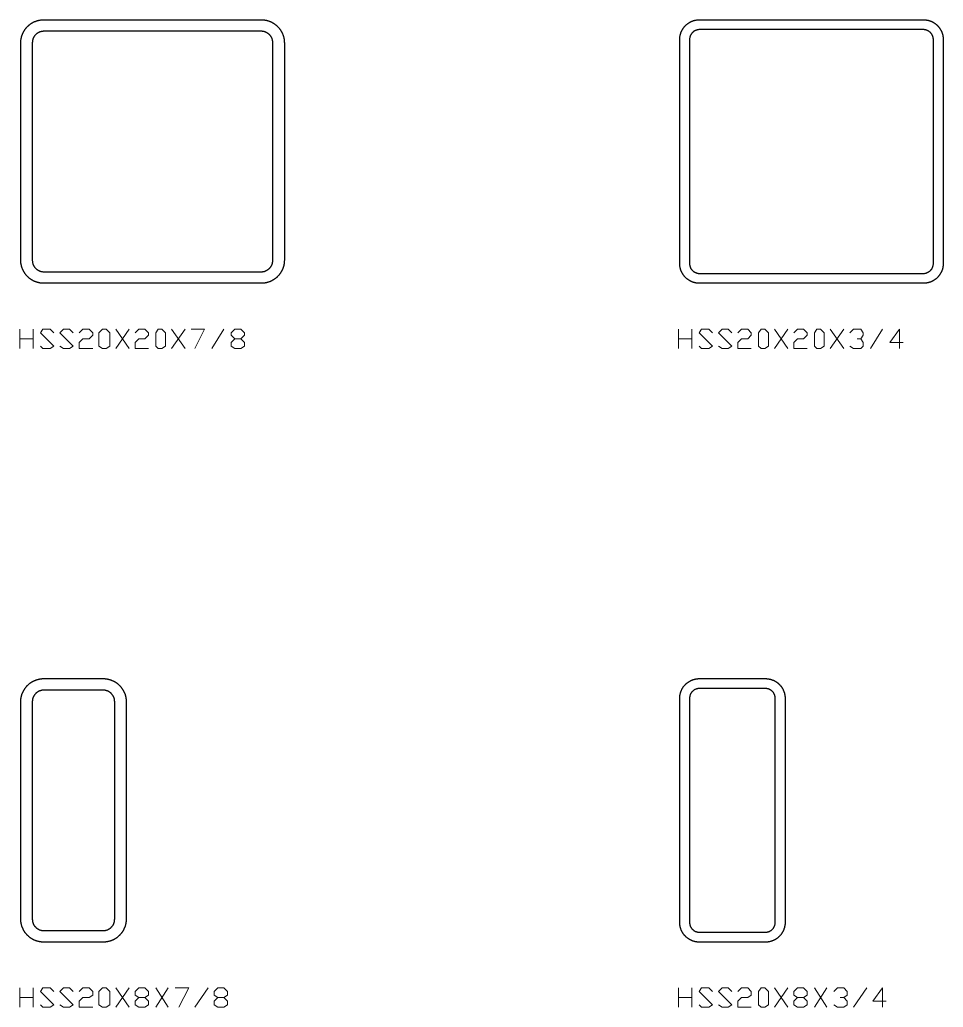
# Model space of a CAD drawing. Header units: inches. Extents: x 0 to 975, y -1305 to 34.
# Drawn here: x 749.9 to 820, y -204.9 to -130 of the extents above; entities that cross this region are included whole.
import ezdxf

# ---------------------------------------------------------------- set-up
doc = ezdxf.new("R2010")
doc.units = ezdxf.units.IN
doc.header["$MEASUREMENT"] = 0
doc.layers.add('AISC_STEEL', color=7, linetype='Continuous')

msp = doc.modelspace()

# ---------------------------------------------------------------- linework, layer by layer
at = {"color": 3, "lineweight": 0}
for p, q in [((749.922, -154.959), (749.922, -153.484)), ((750.936, -153.484), (750.936, -154.959)), ((757.207, -153.484), (758.221, -154.959)), ((757.207, -154.959), (758.221, -153.484)), ((761.449, -153.484), (762.463, -154.959)), ((761.449, -154.959), (762.463, -153.484)), ((764.492, -154.959), (765.414, -153.484)), ((799.903, -154.959), (799.903, -153.484)), ((800.918, -153.484), (800.918, -154.959)), ((807.188, -153.484), (808.203, -154.959)), ((807.188, -154.959), (808.203, -153.484)), ((811.43, -153.484), (812.445, -154.959)), ((811.43, -154.959), (812.445, -153.484)), ((814.474, -154.959), (815.396, -153.484)), ((749.922, -154.221), (750.936, -154.221)), ((799.903, -154.221), (800.918, -154.221)), ((756.193, -154.959), (756.193, -154.959)), ((760.435, -154.959), (760.435, -154.959)), ((806.174, -154.959), (806.174, -154.959)), ((810.416, -154.959), (810.416, -154.959)), ((749.922, -204.941), (749.922, -203.465)), ((750.936, -203.465), (750.936, -204.941)), ((757.207, -203.465), (758.221, -204.941)), ((757.207, -204.941), (758.221, -203.465)), ((760.25, -203.465), (761.172, -204.941)), ((760.25, -204.941), (761.172, -203.465)), ((763.201, -204.941), (764.215, -203.465)), ((799.903, -204.941), (799.903, -203.465)), ((800.918, -203.465), (800.918, -204.941)), ((807.188, -203.465), (808.203, -204.941)), ((807.188, -204.941), (808.203, -203.465)), ((810.232, -203.465), (811.154, -204.941)), ((810.232, -204.941), (811.154, -203.465)), ((813.182, -204.941), (814.197, -203.465)), ((749.922, -204.203), (750.936, -204.203)), ((799.903, -204.203), (800.918, -204.203)), ((756.193, -204.941), (756.193, -204.941)), ((806.174, -204.941), (806.174, -204.941))]:
    msp.add_line(p, q, dxfattribs=at)
for points in [[(751.49, -154.775), (751.674, -154.959), (752.227, -154.959), (752.504, -154.775), (751.49, -153.76), (751.674, -153.484), (752.227, -153.484), (752.504, -153.76)], [(752.965, -154.775), (753.242, -154.959), (753.703, -154.959), (753.979, -154.775), (752.965, -153.76), (753.242, -153.484), (753.703, -153.484), (753.979, -153.76)], [(754.44, -153.76), (754.717, -153.484), (755.178, -153.484), (755.455, -153.76), (755.455, -153.945), (755.178, -154.221), (754.717, -154.221), (754.44, -154.498), (754.44, -154.959), (755.455, -154.959)], [(758.682, -153.76), (758.959, -153.484), (759.42, -153.484), (759.697, -153.76), (759.697, -153.945), (759.42, -154.221), (758.959, -154.221), (758.682, -154.498), (758.682, -154.959), (759.697, -154.959)], [(762.924, -153.484), (763.939, -153.484), (763.201, -154.959)], [(766.705, -154.221), (766.982, -154.498), (766.982, -154.775), (766.705, -154.959), (766.244, -154.959), (765.968, -154.775), (765.968, -154.498), (766.244, -154.221), (766.705, -154.221), (766.982, -153.945), (766.982, -153.76), (766.705, -153.484), (766.244, -153.484), (765.968, -153.76), (765.968, -153.945), (766.244, -154.221)], [(801.471, -154.775), (801.655, -154.959), (802.209, -154.959), (802.485, -154.775), (801.471, -153.76), (801.655, -153.484), (802.209, -153.484), (802.485, -153.76)], [(802.946, -154.775), (803.223, -154.959), (803.684, -154.959), (803.961, -154.775), (802.946, -153.76), (803.223, -153.484), (803.684, -153.484), (803.961, -153.76)], [(804.422, -153.76), (804.699, -153.484), (805.16, -153.484), (805.436, -153.76), (805.436, -153.945), (805.16, -154.221), (804.699, -154.221), (804.422, -154.498), (804.422, -154.959), (805.436, -154.959)], [(808.664, -153.76), (808.941, -153.484), (809.402, -153.484), (809.678, -153.76), (809.678, -153.945), (809.402, -154.221), (808.941, -154.221), (808.664, -154.498), (808.664, -154.959), (809.678, -154.959)], [(812.906, -153.76), (813.182, -153.484), (813.736, -153.484), (813.92, -153.76), (813.92, -153.945), (813.736, -154.221), (813.459, -154.221)], [(816.963, -154.498), (815.949, -154.498), (816.687, -153.484), (816.687, -154.959)], [(813.736, -154.221), (813.92, -154.498), (813.92, -154.775), (813.736, -154.959), (813.182, -154.959), (812.906, -154.775)], [(751.49, -204.756), (751.674, -204.941), (752.227, -204.941), (752.504, -204.756), (751.49, -203.742), (751.674, -203.465), (752.227, -203.465), (752.504, -203.742)], [(752.965, -204.756), (753.242, -204.941), (753.703, -204.941), (753.979, -204.756), (752.965, -203.742), (753.242, -203.465), (753.703, -203.465), (753.979, -203.742)], [(754.44, -203.742), (754.717, -203.465), (755.178, -203.465), (755.455, -203.742), (755.455, -204.018), (755.178, -204.203), (754.717, -204.203), (754.44, -204.479), (754.44, -204.941), (755.455, -204.941)], [(759.42, -204.203), (759.697, -204.479), (759.697, -204.756), (759.42, -204.941), (758.959, -204.941), (758.682, -204.756), (758.682, -204.479), (758.959, -204.203), (759.42, -204.203), (759.697, -204.018), (759.697, -203.742), (759.42, -203.465), (758.959, -203.465), (758.682, -203.742), (758.682, -204.018), (758.959, -204.203)], [(761.726, -203.465), (762.74, -203.465), (762.002, -204.941)], [(765.414, -204.203), (765.691, -204.479), (765.691, -204.756), (765.414, -204.941), (764.953, -204.941), (764.677, -204.756), (764.677, -204.479), (764.953, -204.203), (765.414, -204.203), (765.691, -204.018), (765.691, -203.742), (765.414, -203.465), (764.953, -203.465), (764.677, -203.742), (764.677, -204.018), (764.953, -204.203)], [(801.471, -204.756), (801.655, -204.941), (802.209, -204.941), (802.485, -204.756), (801.471, -203.742), (801.655, -203.465), (802.209, -203.465), (802.485, -203.742)], [(802.946, -204.756), (803.223, -204.941), (803.684, -204.941), (803.961, -204.756), (802.946, -203.742), (803.223, -203.465), (803.684, -203.465), (803.961, -203.742)], [(804.422, -203.742), (804.699, -203.465), (805.16, -203.465), (805.436, -203.742), (805.436, -204.018), (805.16, -204.203), (804.699, -204.203), (804.422, -204.479), (804.422, -204.941), (805.436, -204.941)], [(809.402, -204.203), (809.678, -204.479), (809.678, -204.756), (809.402, -204.941), (808.941, -204.941), (808.664, -204.756), (808.664, -204.479), (808.941, -204.203), (809.402, -204.203), (809.678, -204.018), (809.678, -203.742), (809.402, -203.465), (808.941, -203.465), (808.664, -203.742), (808.664, -204.018), (808.941, -204.203)], [(811.707, -203.742), (811.984, -203.465), (812.445, -203.465), (812.721, -203.742), (812.721, -204.018), (812.445, -204.203), (812.168, -204.203)], [(815.672, -204.479), (814.658, -204.479), (815.396, -203.465), (815.396, -204.941)], [(812.445, -204.203), (812.721, -204.479), (812.721, -204.756), (812.445, -204.941), (811.984, -204.941), (811.707, -204.756)]]:
    msp.add_lwpolyline(points, dxfattribs=at)
for points in [[(756.193, -154.959), (755.916, -154.775), (755.916, -153.76), (756.193, -153.484), (756.469, -153.484), (756.746, -153.76), (756.746, -154.775), (756.469, -154.959)], [(760.435, -154.959), (760.25, -154.775), (760.25, -153.76), (760.435, -153.484), (760.711, -153.484), (760.988, -153.76), (760.988, -154.775), (760.711, -154.959)], [(806.174, -154.959), (805.99, -154.775), (805.99, -153.76), (806.174, -153.484), (806.451, -153.484), (806.727, -153.76), (806.727, -154.775), (806.451, -154.959)], [(810.416, -154.959), (810.232, -154.775), (810.232, -153.76), (810.416, -153.484), (810.693, -153.484), (810.969, -153.76), (810.969, -154.775), (810.693, -154.959)], [(756.193, -204.941), (755.916, -204.756), (755.916, -203.742), (756.193, -203.465), (756.469, -203.465), (756.746, -203.742), (756.746, -204.756), (756.469, -204.941)], [(806.174, -204.941), (805.99, -204.756), (805.99, -203.742), (806.174, -203.465), (806.451, -203.465), (806.727, -203.742), (806.727, -204.756), (806.451, -204.941)]]:
    msp.add_lwpolyline(points, close=True, dxfattribs=at)
at = {"layer": 'AISC_STEEL'}
for points in [[(768.25, -130), (768.28, -130), (768.31, -130.001), (768.34, -130.002), (768.369, -130.004), (768.399, -130.006), (768.429, -130.009), (768.459, -130.012), (768.488, -130.016), (768.518, -130.021), (768.547, -130.025), (768.577, -130.031), (768.606, -130.037), (768.635, -130.043), (768.664, -130.05), (768.693, -130.057), (768.722, -130.065), (768.751, -130.073), (768.779, -130.082), (768.808, -130.091), (768.836, -130.101), (768.864, -130.111), (768.892, -130.122), (768.92, -130.133), (768.947, -130.145), (768.975, -130.157), (769.002, -130.17), (769.028, -130.183), (769.055, -130.196), (769.082, -130.21), (769.108, -130.225), (769.134, -130.239), (769.159, -130.255), (769.185, -130.271), (769.21, -130.287), (769.235, -130.303), (769.259, -130.32), (769.283, -130.338), (769.307, -130.356), (769.331, -130.374), (769.354, -130.393), (769.377, -130.412), (769.4, -130.431), (769.422, -130.451), (769.444, -130.471), (769.466, -130.492), (769.487, -130.513), (769.508, -130.534), (769.529, -130.556), (769.549, -130.578), (769.569, -130.6), (769.588, -130.623), (769.607, -130.646), (769.626, -130.669), (769.644, -130.693), (769.662, -130.717), (769.68, -130.741), (769.697, -130.765), (769.713, -130.79), (769.729, -130.815), (769.745, -130.841), (769.761, -130.866), (769.775, -130.892), (769.79, -130.918), (769.804, -130.945), (769.817, -130.972), (769.83, -130.998), (769.843, -131.025), (769.855, -131.053), (769.867, -131.08), (769.878, -131.108), (769.889, -131.136), (769.899, -131.164), (769.909, -131.192), (769.918, -131.221), (769.927, -131.249), (769.935, -131.278), (769.943, -131.307), (769.95, -131.336), (769.957, -131.365), (769.963, -131.394), (769.969, -131.423), (769.975, -131.453), (769.979, -131.482), (769.984, -131.512), (769.988, -131.541), (769.991, -131.571), (769.994, -131.601), (769.996, -131.631), (769.998, -131.66), (769.999, -131.69), (770, -131.72), (770, -131.75), (770, -148.25), (770, -148.28), (769.999, -148.31), (769.998, -148.34), (769.996, -148.369), (769.994, -148.399), (769.991, -148.429), (769.988, -148.459), (769.984, -148.488), (769.979, -148.518), (769.975, -148.547), (769.969, -148.577), (769.963, -148.606), (769.957, -148.635), (769.95, -148.664), (769.943, -148.693), (769.935, -148.722), (769.927, -148.751), (769.918, -148.779), (769.909, -148.808), (769.899, -148.836), (769.889, -148.864), (769.878, -148.892), (769.867, -148.92), (769.855, -148.947), (769.843, -148.975), (769.83, -149.002), (769.817, -149.028), (769.804, -149.055), (769.79, -149.082), (769.775, -149.108), (769.761, -149.134), (769.745, -149.159), (769.729, -149.185), (769.713, -149.21), (769.697, -149.235), (769.68, -149.259), (769.662, -149.283), (769.644, -149.307), (769.626, -149.331), (769.607, -149.354), (769.588, -149.377), (769.569, -149.4), (769.549, -149.422), (769.529, -149.444), (769.508, -149.466), (769.487, -149.487), (769.466, -149.508), (769.444, -149.529), (769.422, -149.549), (769.4, -149.569), (769.377, -149.588), (769.354, -149.607), (769.331, -149.626), (769.307, -149.644), (769.283, -149.662), (769.259, -149.68), (769.235, -149.697), (769.21, -149.713), (769.185, -149.729), (769.159, -149.745), (769.134, -149.761), (769.108, -149.775), (769.082, -149.79), (769.055, -149.804), (769.028, -149.817), (769.002, -149.83), (768.975, -149.843), (768.947, -149.855), (768.92, -149.867), (768.892, -149.878), (768.864, -149.889), (768.836, -149.899), (768.808, -149.909), (768.779, -149.918), (768.751, -149.927), (768.722, -149.935), (768.693, -149.943), (768.664, -149.95), (768.635, -149.957), (768.606, -149.963), (768.577, -149.969), (768.547, -149.975), (768.518, -149.979), (768.488, -149.984), (768.459, -149.988), (768.429, -149.991), (768.399, -149.994), (768.369, -149.996), (768.34, -149.998), (768.31, -149.999), (768.28, -150), (768.25, -150), (751.75, -150), (751.72, -150), (751.69, -149.999), (751.66, -149.998), (751.631, -149.996), (751.601, -149.994), (751.571, -149.991), (751.541, -149.988), (751.512, -149.984), (751.482, -149.979), (751.453, -149.975), (751.423, -149.969), (751.394, -149.963), (751.365, -149.957), (751.336, -149.95), (751.307, -149.943), (751.278, -149.935), (751.249, -149.927), (751.221, -149.918), (751.192, -149.909), (751.164, -149.899), (751.136, -149.889), (751.108, -149.878), (751.08, -149.867), (751.053, -149.855), (751.025, -149.843), (750.998, -149.83), (750.972, -149.817), (750.945, -149.804), (750.918, -149.79), (750.892, -149.775), (750.866, -149.761), (750.841, -149.745), (750.815, -149.729), (750.79, -149.713), (750.765, -149.697), (750.741, -149.68), (750.717, -149.662), (750.693, -149.644), (750.669, -149.626), (750.646, -149.607), (750.623, -149.588), (750.6, -149.569), (750.578, -149.549), (750.556, -149.529), (750.534, -149.508), (750.513, -149.487), (750.492, -149.466), (750.471, -149.444), (750.451, -149.422), (750.431, -149.4), (750.412, -149.377), (750.393, -149.354), (750.374, -149.331), (750.356, -149.307), (750.338, -149.283), (750.32, -149.259), (750.303, -149.235), (750.287, -149.21), (750.271, -149.185), (750.255, -149.159), (750.239, -149.134), (750.225, -149.108), (750.21, -149.082), (750.196, -149.055), (750.183, -149.028), (750.17, -149.002), (750.157, -148.975), (750.145, -148.947), (750.133, -148.92), (750.122, -148.892), (750.111, -148.864), (750.101, -148.836), (750.091, -148.808), (750.082, -148.779), (750.073, -148.751), (750.065, -148.722), (750.057, -148.693), (750.05, -148.664), (750.043, -148.635), (750.037, -148.606), (750.031, -148.577), (750.025, -148.547), (750.021, -148.518), (750.016, -148.488), (750.012, -148.459), (750.009, -148.429), (750.006, -148.399), (750.004, -148.369), (750.002, -148.34), (750.001, -148.31), (750, -148.28), (750, -148.25), (750, -131.75), (750, -131.72), (750.001, -131.69), (750.002, -131.66), (750.004, -131.631), (750.006, -131.601), (750.009, -131.571), (750.012, -131.541), (750.016, -131.512), (750.021, -131.482), (750.025, -131.453), (750.031, -131.423), (750.037, -131.394), (750.043, -131.365), (750.05, -131.336), (750.057, -131.307), (750.065, -131.278), (750.073, -131.249), (750.082, -131.221), (750.091, -131.192), (750.101, -131.164), (750.111, -131.136), (750.122, -131.108), (750.133, -131.08), (750.145, -131.053), (750.157, -131.025), (750.17, -130.998), (750.183, -130.972), (750.196, -130.945), (750.21, -130.918), (750.225, -130.892), (750.239, -130.866), (750.255, -130.841), (750.271, -130.815), (750.287, -130.79), (750.303, -130.765), (750.32, -130.741), (750.338, -130.717), (750.356, -130.693), (750.374, -130.669), (750.393, -130.646), (750.412, -130.623), (750.431, -130.6), (750.451, -130.578), (750.471, -130.556), (750.492, -130.534), (750.513, -130.513), (750.534, -130.492), (750.556, -130.471), (750.578, -130.451), (750.6, -130.431), (750.623, -130.412), (750.646, -130.393), (750.669, -130.374), (750.693, -130.356), (750.717, -130.338), (750.741, -130.32), (750.765, -130.303), (750.79, -130.287), (750.815, -130.271), (750.841, -130.255), (750.866, -130.239), (750.892, -130.225), (750.918, -130.21), (750.945, -130.196), (750.972, -130.183), (750.998, -130.17), (751.025, -130.157), (751.053, -130.145), (751.08, -130.133), (751.108, -130.122), (751.136, -130.111), (751.164, -130.101), (751.192, -130.091), (751.221, -130.082), (751.249, -130.073), (751.278, -130.065), (751.307, -130.057), (751.336, -130.05), (751.365, -130.043), (751.394, -130.037), (751.423, -130.031), (751.453, -130.025), (751.482, -130.021), (751.512, -130.016), (751.541, -130.012), (751.571, -130.009), (751.601, -130.006), (751.631, -130.004), (751.66, -130.002), (751.69, -130.001), (751.72, -130), (751.75, -130)], [(818.5, -130), (818.53, -130), (818.56, -130.001), (818.589, -130.003), (818.619, -130.005), (818.649, -130.007), (818.679, -130.011), (818.708, -130.015), (818.738, -130.019), (818.767, -130.024), (818.796, -130.03), (818.825, -130.036), (818.855, -130.042), (818.883, -130.05), (818.912, -130.058), (818.941, -130.066), (818.969, -130.075), (818.997, -130.085), (819.025, -130.095), (819.053, -130.106), (819.081, -130.117), (819.108, -130.129), (819.135, -130.141), (819.162, -130.154), (819.189, -130.168), (819.215, -130.182), (819.241, -130.196), (819.267, -130.211), (819.293, -130.227), (819.318, -130.243), (819.343, -130.259), (819.367, -130.276), (819.391, -130.294), (819.415, -130.311), (819.439, -130.33), (819.462, -130.349), (819.484, -130.368), (819.507, -130.388), (819.529, -130.408), (819.55, -130.429), (819.571, -130.45), (819.592, -130.471), (819.612, -130.493), (819.632, -130.516), (819.651, -130.538), (819.67, -130.561), (819.689, -130.585), (819.706, -130.609), (819.724, -130.633), (819.741, -130.657), (819.757, -130.682), (819.773, -130.707), (819.789, -130.733), (819.804, -130.759), (819.818, -130.785), (819.832, -130.811), (819.846, -130.838), (819.859, -130.865), (819.871, -130.892), (819.883, -130.919), (819.894, -130.947), (819.905, -130.975), (819.915, -131.003), (819.925, -131.031), (819.934, -131.059), (819.942, -131.088), (819.95, -131.117), (819.958, -131.145), (819.964, -131.175), (819.97, -131.204), (819.976, -131.233), (819.981, -131.262), (819.985, -131.292), (819.989, -131.321), (819.993, -131.351), (819.995, -131.381), (819.997, -131.411), (819.999, -131.44), (820, -131.47), (820, -131.5), (820, -148.5), (820, -148.53), (819.999, -148.56), (819.997, -148.589), (819.995, -148.619), (819.993, -148.649), (819.989, -148.679), (819.985, -148.708), (819.981, -148.738), (819.976, -148.767), (819.97, -148.796), (819.964, -148.825), (819.958, -148.855), (819.95, -148.883), (819.942, -148.912), (819.934, -148.941), (819.925, -148.969), (819.915, -148.997), (819.905, -149.025), (819.894, -149.053), (819.883, -149.081), (819.871, -149.108), (819.859, -149.135), (819.846, -149.162), (819.832, -149.189), (819.818, -149.215), (819.804, -149.241), (819.789, -149.267), (819.773, -149.293), (819.757, -149.318), (819.741, -149.343), (819.724, -149.367), (819.706, -149.391), (819.689, -149.415), (819.67, -149.439), (819.651, -149.462), (819.632, -149.484), (819.612, -149.507), (819.592, -149.529), (819.571, -149.55), (819.55, -149.571), (819.529, -149.592), (819.507, -149.612), (819.484, -149.632), (819.462, -149.651), (819.439, -149.67), (819.415, -149.689), (819.391, -149.706), (819.367, -149.724), (819.343, -149.741), (819.318, -149.757), (819.293, -149.773), (819.267, -149.789), (819.241, -149.804), (819.215, -149.818), (819.189, -149.832), (819.162, -149.846), (819.135, -149.859), (819.108, -149.871), (819.081, -149.883), (819.053, -149.894), (819.025, -149.905), (818.997, -149.915), (818.969, -149.925), (818.941, -149.934), (818.912, -149.942), (818.883, -149.95), (818.855, -149.958), (818.825, -149.964), (818.796, -149.97), (818.767, -149.976), (818.738, -149.981), (818.708, -149.985), (818.679, -149.989), (818.649, -149.993), (818.619, -149.995), (818.589, -149.997), (818.56, -149.999), (818.53, -150), (818.5, -150), (801.5, -150), (801.47, -150), (801.44, -149.999), (801.411, -149.997), (801.381, -149.995), (801.351, -149.993), (801.321, -149.989), (801.292, -149.985), (801.262, -149.981), (801.233, -149.976), (801.204, -149.97), (801.175, -149.964), (801.145, -149.958), (801.117, -149.95), (801.088, -149.942), (801.059, -149.934), (801.031, -149.925), (801.003, -149.915), (800.975, -149.905), (800.947, -149.894), (800.919, -149.883), (800.892, -149.871), (800.865, -149.859), (800.838, -149.846), (800.811, -149.832), (800.785, -149.818), (800.759, -149.804), (800.733, -149.789), (800.707, -149.773), (800.682, -149.757), (800.657, -149.741), (800.633, -149.724), (800.609, -149.706), (800.585, -149.689), (800.561, -149.67), (800.538, -149.651), (800.516, -149.632), (800.493, -149.612), (800.471, -149.592), (800.45, -149.571), (800.429, -149.55), (800.408, -149.529), (800.388, -149.507), (800.368, -149.484), (800.349, -149.462), (800.33, -149.439), (800.311, -149.415), (800.294, -149.391), (800.276, -149.367), (800.259, -149.343), (800.243, -149.318), (800.227, -149.293), (800.211, -149.267), (800.196, -149.241), (800.182, -149.215), (800.168, -149.189), (800.154, -149.162), (800.141, -149.135), (800.129, -149.108), (800.117, -149.081), (800.106, -149.053), (800.095, -149.025), (800.085, -148.997), (800.075, -148.969), (800.066, -148.941), (800.058, -148.912), (800.05, -148.883), (800.042, -148.855), (800.036, -148.825), (800.03, -148.796), (800.024, -148.767), (800.019, -148.738), (800.015, -148.708), (800.011, -148.679), (800.007, -148.649), (800.005, -148.619), (800.003, -148.589), (800.001, -148.56), (800, -148.53), (800, -148.5), (800, -131.5), (800, -131.47), (800.001, -131.44), (800.003, -131.411), (800.005, -131.381), (800.007, -131.351), (800.011, -131.321), (800.015, -131.292), (800.019, -131.262), (800.024, -131.233), (800.03, -131.204), (800.036, -131.175), (800.042, -131.145), (800.05, -131.117), (800.058, -131.088), (800.066, -131.059), (800.075, -131.031), (800.085, -131.003), (800.095, -130.975), (800.106, -130.947), (800.117, -130.919), (800.129, -130.892), (800.141, -130.865), (800.154, -130.838), (800.168, -130.811), (800.182, -130.785), (800.196, -130.759), (800.211, -130.733), (800.227, -130.707), (800.243, -130.682), (800.259, -130.657), (800.276, -130.633), (800.294, -130.609), (800.311, -130.585), (800.33, -130.561), (800.349, -130.538), (800.368, -130.516), (800.388, -130.493), (800.408, -130.471), (800.429, -130.45), (800.45, -130.429), (800.471, -130.408), (800.493, -130.388), (800.516, -130.368), (800.538, -130.349), (800.561, -130.33), (800.585, -130.311), (800.609, -130.294), (800.633, -130.276), (800.657, -130.259), (800.682, -130.243), (800.707, -130.227), (800.733, -130.211), (800.759, -130.196), (800.785, -130.182), (800.811, -130.168), (800.838, -130.154), (800.865, -130.141), (800.892, -130.129), (800.919, -130.117), (800.947, -130.106), (800.975, -130.095), (801.003, -130.085), (801.031, -130.075), (801.059, -130.066), (801.088, -130.058), (801.117, -130.05), (801.145, -130.042), (801.175, -130.036), (801.204, -130.03), (801.233, -130.024), (801.262, -130.019), (801.292, -130.015), (801.321, -130.011), (801.351, -130.007), (801.381, -130.005), (801.411, -130.003), (801.44, -130.001), (801.47, -130), (801.5, -130)], [(751.75, -130.875), (751.72, -130.876), (751.69, -130.877), (751.661, -130.88), (751.631, -130.883), (751.601, -130.888), (751.572, -130.893), (751.543, -130.9), (751.514, -130.907), (751.485, -130.916), (751.457, -130.926), (751.429, -130.936), (751.401, -130.947), (751.374, -130.96), (751.347, -130.973), (751.321, -130.987), (751.295, -131.002), (751.27, -131.018), (751.245, -131.035), (751.221, -131.053), (751.198, -131.071), (751.175, -131.091), (751.153, -131.111), (751.131, -131.131), (751.111, -131.153), (751.091, -131.175), (751.071, -131.198), (751.053, -131.221), (751.035, -131.245), (751.018, -131.27), (751.002, -131.295), (750.987, -131.321), (750.973, -131.347), (750.96, -131.374), (750.947, -131.401), (750.936, -131.429), (750.926, -131.457), (750.916, -131.485), (750.907, -131.514), (750.9, -131.543), (750.893, -131.572), (750.888, -131.601), (750.883, -131.631), (750.88, -131.661), (750.877, -131.69), (750.876, -131.72), (750.875, -131.75), (750.875, -148.25), (750.876, -148.28), (750.877, -148.31), (750.88, -148.339), (750.883, -148.369), (750.888, -148.399), (750.893, -148.428), (750.9, -148.457), (750.907, -148.486), (750.916, -148.515), (750.926, -148.543), (750.936, -148.571), (750.947, -148.599), (750.96, -148.626), (750.973, -148.653), (750.987, -148.679), (751.002, -148.705), (751.018, -148.73), (751.035, -148.755), (751.053, -148.779), (751.071, -148.802), (751.091, -148.825), (751.111, -148.847), (751.131, -148.869), (751.153, -148.889), (751.175, -148.909), (751.198, -148.929), (751.221, -148.947), (751.245, -148.965), (751.27, -148.982), (751.295, -148.998), (751.321, -149.013), (751.347, -149.027), (751.374, -149.04), (751.401, -149.053), (751.429, -149.064), (751.457, -149.074), (751.485, -149.084), (751.514, -149.093), (751.543, -149.1), (751.572, -149.107), (751.601, -149.112), (751.631, -149.117), (751.661, -149.12), (751.69, -149.123), (751.72, -149.124), (751.75, -149.125), (768.25, -149.125), (768.28, -149.124), (768.31, -149.123), (768.339, -149.12), (768.369, -149.117), (768.399, -149.112), (768.428, -149.107), (768.457, -149.1), (768.486, -149.093), (768.515, -149.084), (768.543, -149.074), (768.571, -149.064), (768.599, -149.053), (768.626, -149.04), (768.653, -149.027), (768.679, -149.013), (768.705, -148.998), (768.73, -148.982), (768.755, -148.965), (768.779, -148.947), (768.802, -148.929), (768.825, -148.909), (768.847, -148.889), (768.869, -148.869), (768.889, -148.847), (768.909, -148.825), (768.929, -148.802), (768.947, -148.779), (768.965, -148.755), (768.982, -148.73), (768.998, -148.705), (769.013, -148.679), (769.027, -148.653), (769.04, -148.626), (769.053, -148.599), (769.064, -148.571), (769.074, -148.543), (769.084, -148.515), (769.093, -148.486), (769.1, -148.457), (769.107, -148.428), (769.112, -148.399), (769.117, -148.369), (769.12, -148.339), (769.123, -148.31), (769.124, -148.28), (769.125, -148.25), (769.125, -131.75), (769.124, -131.72), (769.123, -131.69), (769.12, -131.661), (769.117, -131.631), (769.112, -131.601), (769.107, -131.572), (769.1, -131.543), (769.093, -131.514), (769.084, -131.485), (769.074, -131.457), (769.064, -131.429), (769.053, -131.401), (769.04, -131.374), (769.027, -131.347), (769.013, -131.321), (768.998, -131.295), (768.982, -131.27), (768.965, -131.245), (768.947, -131.221), (768.929, -131.198), (768.909, -131.175), (768.889, -131.153), (768.869, -131.131), (768.847, -131.111), (768.825, -131.091), (768.802, -131.071), (768.779, -131.053), (768.755, -131.035), (768.73, -131.018), (768.705, -131.002), (768.679, -130.987), (768.653, -130.973), (768.626, -130.96), (768.599, -130.947), (768.571, -130.936), (768.543, -130.926), (768.515, -130.916), (768.486, -130.907), (768.457, -130.9), (768.428, -130.893), (768.399, -130.888), (768.369, -130.883), (768.339, -130.88), (768.31, -130.877), (768.28, -130.876), (768.25, -130.875)], [(801.5, -130.75), (801.471, -130.751), (801.441, -130.752), (801.412, -130.755), (801.383, -130.759), (801.354, -130.764), (801.325, -130.771), (801.296, -130.778), (801.268, -130.787), (801.24, -130.796), (801.213, -130.807), (801.186, -130.819), (801.16, -130.832), (801.134, -130.846), (801.108, -130.861), (801.083, -130.876), (801.059, -130.893), (801.036, -130.911), (801.013, -130.93), (800.991, -130.949), (800.97, -130.97), (800.949, -130.991), (800.93, -131.013), (800.911, -131.036), (800.893, -131.059), (800.876, -131.083), (800.861, -131.108), (800.846, -131.134), (800.832, -131.16), (800.819, -131.186), (800.807, -131.213), (800.796, -131.24), (800.787, -131.268), (800.778, -131.296), (800.771, -131.325), (800.764, -131.354), (800.759, -131.383), (800.755, -131.412), (800.752, -131.441), (800.751, -131.471), (800.75, -131.5), (800.75, -148.5), (800.751, -148.529), (800.752, -148.559), (800.755, -148.588), (800.759, -148.617), (800.764, -148.646), (800.771, -148.675), (800.778, -148.704), (800.787, -148.732), (800.796, -148.76), (800.807, -148.787), (800.819, -148.814), (800.832, -148.84), (800.846, -148.866), (800.861, -148.892), (800.876, -148.917), (800.893, -148.941), (800.911, -148.964), (800.93, -148.987), (800.949, -149.009), (800.97, -149.03), (800.991, -149.051), (801.013, -149.07), (801.036, -149.089), (801.059, -149.107), (801.083, -149.124), (801.108, -149.139), (801.134, -149.154), (801.16, -149.168), (801.186, -149.181), (801.213, -149.193), (801.24, -149.204), (801.268, -149.213), (801.296, -149.222), (801.325, -149.229), (801.354, -149.236), (801.383, -149.241), (801.412, -149.245), (801.441, -149.248), (801.471, -149.249), (801.5, -149.25), (818.5, -149.25), (818.529, -149.249), (818.559, -149.248), (818.588, -149.245), (818.617, -149.241), (818.646, -149.236), (818.675, -149.229), (818.704, -149.222), (818.732, -149.213), (818.76, -149.204), (818.787, -149.193), (818.814, -149.181), (818.84, -149.168), (818.866, -149.154), (818.892, -149.139), (818.917, -149.124), (818.941, -149.107), (818.964, -149.089), (818.987, -149.07), (819.009, -149.051), (819.03, -149.03), (819.051, -149.009), (819.07, -148.987), (819.089, -148.964), (819.107, -148.941), (819.124, -148.917), (819.139, -148.892), (819.154, -148.866), (819.168, -148.84), (819.181, -148.814), (819.193, -148.787), (819.204, -148.76), (819.213, -148.732), (819.222, -148.704), (819.229, -148.675), (819.236, -148.646), (819.241, -148.617), (819.245, -148.588), (819.248, -148.559), (819.249, -148.529), (819.25, -148.5), (819.25, -131.5), (819.249, -131.471), (819.248, -131.441), (819.245, -131.412), (819.241, -131.383), (819.236, -131.354), (819.229, -131.325), (819.222, -131.296), (819.213, -131.268), (819.204, -131.24), (819.193, -131.213), (819.181, -131.186), (819.168, -131.16), (819.154, -131.134), (819.139, -131.108), (819.124, -131.083), (819.107, -131.059), (819.089, -131.036), (819.07, -131.013), (819.051, -130.991), (819.03, -130.97), (819.009, -130.949), (818.987, -130.93), (818.964, -130.911), (818.941, -130.893), (818.917, -130.876), (818.892, -130.861), (818.866, -130.846), (818.84, -130.832), (818.814, -130.819), (818.787, -130.807), (818.76, -130.796), (818.732, -130.787), (818.704, -130.778), (818.675, -130.771), (818.646, -130.764), (818.617, -130.759), (818.588, -130.755), (818.559, -130.752), (818.529, -130.751), (818.5, -130.75)], [(756.25, -180), (756.28, -180), (756.31, -180.001), (756.34, -180.002), (756.369, -180.004), (756.399, -180.006), (756.429, -180.009), (756.459, -180.012), (756.488, -180.016), (756.518, -180.021), (756.547, -180.025), (756.577, -180.031), (756.606, -180.037), (756.635, -180.043), (756.664, -180.05), (756.693, -180.057), (756.722, -180.065), (756.751, -180.073), (756.779, -180.082), (756.808, -180.091), (756.836, -180.101), (756.864, -180.111), (756.892, -180.122), (756.92, -180.133), (756.947, -180.145), (756.975, -180.157), (757.002, -180.17), (757.028, -180.183), (757.055, -180.196), (757.082, -180.21), (757.108, -180.225), (757.134, -180.239), (757.159, -180.255), (757.185, -180.271), (757.21, -180.287), (757.235, -180.303), (757.259, -180.32), (757.283, -180.338), (757.307, -180.356), (757.331, -180.374), (757.354, -180.393), (757.377, -180.412), (757.4, -180.431), (757.422, -180.451), (757.444, -180.471), (757.466, -180.492), (757.487, -180.513), (757.508, -180.534), (757.529, -180.556), (757.549, -180.578), (757.569, -180.6), (757.588, -180.623), (757.607, -180.646), (757.626, -180.669), (757.644, -180.693), (757.662, -180.717), (757.68, -180.741), (757.697, -180.765), (757.713, -180.79), (757.729, -180.815), (757.745, -180.841), (757.761, -180.866), (757.775, -180.892), (757.79, -180.918), (757.804, -180.945), (757.817, -180.972), (757.83, -180.998), (757.843, -181.025), (757.855, -181.053), (757.867, -181.08), (757.878, -181.108), (757.889, -181.136), (757.899, -181.164), (757.909, -181.192), (757.918, -181.221), (757.927, -181.249), (757.935, -181.278), (757.943, -181.307), (757.95, -181.336), (757.957, -181.365), (757.963, -181.394), (757.969, -181.423), (757.975, -181.453), (757.979, -181.482), (757.984, -181.512), (757.988, -181.541), (757.991, -181.571), (757.994, -181.601), (757.996, -181.631), (757.998, -181.66), (757.999, -181.69), (758, -181.72), (758, -181.75), (758, -198.25), (758, -198.28), (757.999, -198.31), (757.998, -198.34), (757.996, -198.369), (757.994, -198.399), (757.991, -198.429), (757.988, -198.459), (757.984, -198.488), (757.979, -198.518), (757.975, -198.547), (757.969, -198.577), (757.963, -198.606), (757.957, -198.635), (757.95, -198.664), (757.943, -198.693), (757.935, -198.722), (757.927, -198.751), (757.918, -198.779), (757.909, -198.808), (757.899, -198.836), (757.889, -198.864), (757.878, -198.892), (757.867, -198.92), (757.855, -198.947), (757.843, -198.975), (757.83, -199.002), (757.817, -199.028), (757.804, -199.055), (757.79, -199.082), (757.775, -199.108), (757.761, -199.134), (757.745, -199.159), (757.729, -199.185), (757.713, -199.21), (757.697, -199.235), (757.68, -199.259), (757.662, -199.283), (757.644, -199.307), (757.626, -199.331), (757.607, -199.354), (757.588, -199.377), (757.569, -199.4), (757.549, -199.422), (757.529, -199.444), (757.508, -199.466), (757.487, -199.487), (757.466, -199.508), (757.444, -199.529), (757.422, -199.549), (757.4, -199.569), (757.377, -199.588), (757.354, -199.607), (757.331, -199.626), (757.307, -199.644), (757.283, -199.662), (757.259, -199.68), (757.235, -199.697), (757.21, -199.713), (757.185, -199.729), (757.159, -199.745), (757.134, -199.761), (757.108, -199.775), (757.082, -199.79), (757.055, -199.804), (757.028, -199.817), (757.002, -199.83), (756.975, -199.843), (756.947, -199.855), (756.92, -199.867), (756.892, -199.878), (756.864, -199.889), (756.836, -199.899), (756.808, -199.909), (756.779, -199.918), (756.751, -199.927), (756.722, -199.935), (756.693, -199.943), (756.664, -199.95), (756.635, -199.957), (756.606, -199.963), (756.577, -199.969), (756.547, -199.975), (756.518, -199.979), (756.488, -199.984), (756.459, -199.988), (756.429, -199.991), (756.399, -199.994), (756.369, -199.996), (756.34, -199.998), (756.31, -199.999), (756.28, -200), (756.25, -200), (751.75, -200), (751.72, -200), (751.69, -199.999), (751.66, -199.998), (751.631, -199.996), (751.601, -199.994), (751.571, -199.991), (751.541, -199.988), (751.512, -199.984), (751.482, -199.979), (751.453, -199.975), (751.423, -199.969), (751.394, -199.963), (751.365, -199.957), (751.336, -199.95), (751.307, -199.943), (751.278, -199.935), (751.249, -199.927), (751.221, -199.918), (751.192, -199.909), (751.164, -199.899), (751.136, -199.889), (751.108, -199.878), (751.08, -199.867), (751.053, -199.855), (751.025, -199.843), (750.998, -199.83), (750.972, -199.817), (750.945, -199.804), (750.918, -199.79), (750.892, -199.775), (750.866, -199.761), (750.841, -199.745), (750.815, -199.729), (750.79, -199.713), (750.765, -199.697), (750.741, -199.68), (750.717, -199.662), (750.693, -199.644), (750.669, -199.626), (750.646, -199.607), (750.623, -199.588), (750.6, -199.569), (750.578, -199.549), (750.556, -199.529), (750.534, -199.508), (750.513, -199.487), (750.492, -199.466), (750.471, -199.444), (750.451, -199.422), (750.431, -199.4), (750.412, -199.377), (750.393, -199.354), (750.374, -199.331), (750.356, -199.307), (750.338, -199.283), (750.32, -199.259), (750.303, -199.235), (750.287, -199.21), (750.271, -199.185), (750.255, -199.159), (750.239, -199.134), (750.225, -199.108), (750.21, -199.082), (750.196, -199.055), (750.183, -199.028), (750.17, -199.002), (750.157, -198.975), (750.145, -198.947), (750.133, -198.92), (750.122, -198.892), (750.111, -198.864), (750.101, -198.836), (750.091, -198.808), (750.082, -198.779), (750.073, -198.751), (750.065, -198.722), (750.057, -198.693), (750.05, -198.664), (750.043, -198.635), (750.037, -198.606), (750.031, -198.577), (750.025, -198.547), (750.021, -198.518), (750.016, -198.488), (750.012, -198.459), (750.009, -198.429), (750.006, -198.399), (750.004, -198.369), (750.002, -198.34), (750.001, -198.31), (750, -198.28), (750, -198.25), (750, -181.75), (750, -181.72), (750.001, -181.69), (750.002, -181.66), (750.004, -181.631), (750.006, -181.601), (750.009, -181.571), (750.012, -181.541), (750.016, -181.512), (750.021, -181.482), (750.025, -181.453), (750.031, -181.423), (750.037, -181.394), (750.043, -181.365), (750.05, -181.336), (750.057, -181.307), (750.065, -181.278), (750.073, -181.249), (750.082, -181.221), (750.091, -181.192), (750.101, -181.164), (750.111, -181.136), (750.122, -181.108), (750.133, -181.08), (750.145, -181.053), (750.157, -181.025), (750.17, -180.998), (750.183, -180.972), (750.196, -180.945), (750.21, -180.918), (750.225, -180.892), (750.239, -180.866), (750.255, -180.841), (750.271, -180.815), (750.287, -180.79), (750.303, -180.765), (750.32, -180.741), (750.338, -180.717), (750.356, -180.693), (750.374, -180.669), (750.393, -180.646), (750.412, -180.623), (750.431, -180.6), (750.451, -180.578), (750.471, -180.556), (750.492, -180.534), (750.513, -180.513), (750.534, -180.492), (750.556, -180.471), (750.578, -180.451), (750.6, -180.431), (750.623, -180.412), (750.646, -180.393), (750.669, -180.374), (750.693, -180.356), (750.717, -180.338), (750.741, -180.32), (750.765, -180.303), (750.79, -180.287), (750.815, -180.271), (750.841, -180.255), (750.866, -180.239), (750.892, -180.225), (750.918, -180.21), (750.945, -180.196), (750.972, -180.183), (750.998, -180.17), (751.025, -180.157), (751.053, -180.145), (751.08, -180.133), (751.108, -180.122), (751.136, -180.111), (751.164, -180.101), (751.192, -180.091), (751.221, -180.082), (751.249, -180.073), (751.278, -180.065), (751.307, -180.057), (751.336, -180.05), (751.365, -180.043), (751.394, -180.037), (751.423, -180.031), (751.453, -180.025), (751.482, -180.021), (751.512, -180.016), (751.541, -180.012), (751.571, -180.009), (751.601, -180.006), (751.631, -180.004), (751.66, -180.002), (751.69, -180.001), (751.72, -180), (751.75, -180)], [(806.5, -180), (806.53, -180), (806.56, -180.001), (806.589, -180.003), (806.619, -180.005), (806.649, -180.007), (806.679, -180.011), (806.708, -180.015), (806.738, -180.019), (806.767, -180.024), (806.796, -180.03), (806.825, -180.036), (806.855, -180.042), (806.883, -180.05), (806.912, -180.058), (806.941, -180.066), (806.969, -180.075), (806.997, -180.085), (807.025, -180.095), (807.053, -180.106), (807.081, -180.117), (807.108, -180.129), (807.135, -180.141), (807.162, -180.154), (807.189, -180.168), (807.215, -180.182), (807.241, -180.196), (807.267, -180.211), (807.293, -180.227), (807.318, -180.243), (807.343, -180.259), (807.367, -180.276), (807.391, -180.294), (807.415, -180.311), (807.439, -180.33), (807.462, -180.349), (807.484, -180.368), (807.507, -180.388), (807.529, -180.408), (807.55, -180.429), (807.571, -180.45), (807.592, -180.471), (807.612, -180.493), (807.632, -180.516), (807.651, -180.538), (807.67, -180.561), (807.689, -180.585), (807.706, -180.609), (807.724, -180.633), (807.741, -180.657), (807.757, -180.682), (807.773, -180.707), (807.789, -180.733), (807.804, -180.759), (807.818, -180.785), (807.832, -180.811), (807.846, -180.838), (807.859, -180.865), (807.871, -180.892), (807.883, -180.919), (807.894, -180.947), (807.905, -180.975), (807.915, -181.003), (807.925, -181.031), (807.934, -181.059), (807.942, -181.088), (807.95, -181.117), (807.958, -181.145), (807.964, -181.175), (807.97, -181.204), (807.976, -181.233), (807.981, -181.262), (807.985, -181.292), (807.989, -181.321), (807.993, -181.351), (807.995, -181.381), (807.997, -181.411), (807.999, -181.44), (808, -181.47), (808, -181.5), (808, -198.5), (808, -198.53), (807.999, -198.56), (807.997, -198.589), (807.995, -198.619), (807.993, -198.649), (807.989, -198.679), (807.985, -198.708), (807.981, -198.738), (807.976, -198.767), (807.97, -198.796), (807.964, -198.825), (807.958, -198.855), (807.95, -198.883), (807.942, -198.912), (807.934, -198.941), (807.925, -198.969), (807.915, -198.997), (807.905, -199.025), (807.894, -199.053), (807.883, -199.081), (807.871, -199.108), (807.859, -199.135), (807.846, -199.162), (807.832, -199.189), (807.818, -199.215), (807.804, -199.241), (807.789, -199.267), (807.773, -199.293), (807.757, -199.318), (807.741, -199.343), (807.724, -199.367), (807.706, -199.391), (807.689, -199.415), (807.67, -199.439), (807.651, -199.462), (807.632, -199.484), (807.612, -199.507), (807.592, -199.529), (807.571, -199.55), (807.55, -199.571), (807.529, -199.592), (807.507, -199.612), (807.484, -199.632), (807.462, -199.651), (807.439, -199.67), (807.415, -199.689), (807.391, -199.706), (807.367, -199.724), (807.343, -199.741), (807.318, -199.757), (807.293, -199.773), (807.267, -199.789), (807.241, -199.804), (807.215, -199.818), (807.189, -199.832), (807.162, -199.846), (807.135, -199.859), (807.108, -199.871), (807.081, -199.883), (807.053, -199.894), (807.025, -199.905), (806.997, -199.915), (806.969, -199.925), (806.941, -199.934), (806.912, -199.942), (806.883, -199.95), (806.855, -199.958), (806.825, -199.964), (806.796, -199.97), (806.767, -199.976), (806.738, -199.981), (806.708, -199.985), (806.679, -199.989), (806.649, -199.993), (806.619, -199.995), (806.589, -199.997), (806.56, -199.999), (806.53, -200), (806.5, -200), (801.5, -200), (801.47, -200), (801.44, -199.999), (801.411, -199.997), (801.381, -199.995), (801.351, -199.993), (801.321, -199.989), (801.292, -199.985), (801.262, -199.981), (801.233, -199.976), (801.204, -199.97), (801.175, -199.964), (801.145, -199.958), (801.117, -199.95), (801.088, -199.942), (801.059, -199.934), (801.031, -199.925), (801.003, -199.915), (800.975, -199.905), (800.947, -199.894), (800.919, -199.883), (800.892, -199.871), (800.865, -199.859), (800.838, -199.846), (800.811, -199.832), (800.785, -199.818), (800.759, -199.804), (800.733, -199.789), (800.707, -199.773), (800.682, -199.757), (800.657, -199.741), (800.633, -199.724), (800.609, -199.706), (800.585, -199.689), (800.561, -199.67), (800.538, -199.651), (800.516, -199.632), (800.493, -199.612), (800.471, -199.592), (800.45, -199.571), (800.429, -199.55), (800.408, -199.529), (800.388, -199.507), (800.368, -199.484), (800.349, -199.462), (800.33, -199.439), (800.311, -199.415), (800.294, -199.391), (800.276, -199.367), (800.259, -199.343), (800.243, -199.318), (800.227, -199.293), (800.211, -199.267), (800.196, -199.241), (800.182, -199.215), (800.168, -199.189), (800.154, -199.162), (800.141, -199.135), (800.129, -199.108), (800.117, -199.081), (800.106, -199.053), (800.095, -199.025), (800.085, -198.997), (800.075, -198.969), (800.066, -198.941), (800.058, -198.912), (800.05, -198.883), (800.042, -198.855), (800.036, -198.825), (800.03, -198.796), (800.024, -198.767), (800.019, -198.738), (800.015, -198.708), (800.011, -198.679), (800.007, -198.649), (800.005, -198.619), (800.003, -198.589), (800.001, -198.56), (800, -198.53), (800, -198.5), (800, -181.5), (800, -181.47), (800.001, -181.44), (800.003, -181.411), (800.005, -181.381), (800.007, -181.351), (800.011, -181.321), (800.015, -181.292), (800.019, -181.262), (800.024, -181.233), (800.03, -181.204), (800.036, -181.175), (800.042, -181.145), (800.05, -181.117), (800.058, -181.088), (800.066, -181.059), (800.075, -181.031), (800.085, -181.003), (800.095, -180.975), (800.106, -180.947), (800.117, -180.919), (800.129, -180.892), (800.141, -180.865), (800.154, -180.838), (800.168, -180.811), (800.182, -180.785), (800.196, -180.759), (800.211, -180.733), (800.227, -180.707), (800.243, -180.682), (800.259, -180.657), (800.276, -180.633), (800.294, -180.609), (800.311, -180.585), (800.33, -180.561), (800.349, -180.538), (800.368, -180.516), (800.388, -180.493), (800.408, -180.471), (800.429, -180.45), (800.45, -180.429), (800.471, -180.408), (800.493, -180.388), (800.516, -180.368), (800.538, -180.349), (800.561, -180.33), (800.585, -180.311), (800.609, -180.294), (800.633, -180.276), (800.657, -180.259), (800.682, -180.243), (800.707, -180.227), (800.733, -180.211), (800.759, -180.196), (800.785, -180.182), (800.811, -180.168), (800.838, -180.154), (800.865, -180.141), (800.892, -180.129), (800.919, -180.117), (800.947, -180.106), (800.975, -180.095), (801.003, -180.085), (801.031, -180.075), (801.059, -180.066), (801.088, -180.058), (801.117, -180.05), (801.145, -180.042), (801.175, -180.036), (801.204, -180.03), (801.233, -180.024), (801.262, -180.019), (801.292, -180.015), (801.321, -180.011), (801.351, -180.007), (801.381, -180.005), (801.411, -180.003), (801.44, -180.001), (801.47, -180), (801.5, -180)], [(751.75, -180.875), (751.72, -180.876), (751.69, -180.877), (751.661, -180.88), (751.631, -180.883), (751.601, -180.888), (751.572, -180.893), (751.543, -180.9), (751.514, -180.907), (751.485, -180.916), (751.457, -180.926), (751.429, -180.936), (751.401, -180.947), (751.374, -180.96), (751.347, -180.973), (751.321, -180.987), (751.295, -181.002), (751.27, -181.018), (751.245, -181.035), (751.221, -181.053), (751.198, -181.071), (751.175, -181.091), (751.153, -181.111), (751.131, -181.131), (751.111, -181.153), (751.091, -181.175), (751.071, -181.198), (751.053, -181.221), (751.035, -181.245), (751.018, -181.27), (751.002, -181.295), (750.987, -181.321), (750.973, -181.347), (750.96, -181.374), (750.947, -181.401), (750.936, -181.429), (750.926, -181.457), (750.916, -181.485), (750.907, -181.514), (750.9, -181.543), (750.893, -181.572), (750.888, -181.601), (750.883, -181.631), (750.88, -181.661), (750.877, -181.69), (750.876, -181.72), (750.875, -181.75), (750.875, -198.25), (750.876, -198.28), (750.877, -198.31), (750.88, -198.339), (750.883, -198.369), (750.888, -198.399), (750.893, -198.428), (750.9, -198.457), (750.907, -198.486), (750.916, -198.515), (750.926, -198.543), (750.936, -198.571), (750.947, -198.599), (750.96, -198.626), (750.973, -198.653), (750.987, -198.679), (751.002, -198.705), (751.018, -198.73), (751.035, -198.755), (751.053, -198.779), (751.071, -198.802), (751.091, -198.825), (751.111, -198.847), (751.131, -198.869), (751.153, -198.889), (751.175, -198.909), (751.198, -198.929), (751.221, -198.947), (751.245, -198.965), (751.27, -198.982), (751.295, -198.998), (751.321, -199.013), (751.347, -199.027), (751.374, -199.04), (751.401, -199.053), (751.429, -199.064), (751.457, -199.074), (751.485, -199.084), (751.514, -199.093), (751.543, -199.1), (751.572, -199.107), (751.601, -199.112), (751.631, -199.117), (751.661, -199.12), (751.69, -199.123), (751.72, -199.124), (751.75, -199.125), (756.25, -199.125), (756.28, -199.124), (756.31, -199.123), (756.339, -199.12), (756.369, -199.117), (756.399, -199.112), (756.428, -199.107), (756.457, -199.1), (756.486, -199.093), (756.515, -199.084), (756.543, -199.074), (756.571, -199.064), (756.599, -199.053), (756.626, -199.04), (756.653, -199.027), (756.679, -199.013), (756.705, -198.998), (756.73, -198.982), (756.755, -198.965), (756.779, -198.947), (756.802, -198.929), (756.825, -198.909), (756.847, -198.889), (756.869, -198.869), (756.889, -198.847), (756.909, -198.825), (756.929, -198.802), (756.947, -198.779), (756.965, -198.755), (756.982, -198.73), (756.998, -198.705), (757.013, -198.679), (757.027, -198.653), (757.04, -198.626), (757.053, -198.599), (757.064, -198.571), (757.074, -198.543), (757.084, -198.515), (757.093, -198.486), (757.1, -198.457), (757.107, -198.428), (757.112, -198.399), (757.117, -198.369), (757.12, -198.339), (757.123, -198.31), (757.124, -198.28), (757.125, -198.25), (757.125, -181.75), (757.124, -181.72), (757.123, -181.69), (757.12, -181.661), (757.117, -181.631), (757.112, -181.601), (757.107, -181.572), (757.1, -181.543), (757.093, -181.514), (757.084, -181.485), (757.074, -181.457), (757.064, -181.429), (757.053, -181.401), (757.04, -181.374), (757.027, -181.347), (757.013, -181.321), (756.998, -181.295), (756.982, -181.27), (756.965, -181.245), (756.947, -181.221), (756.929, -181.198), (756.909, -181.175), (756.889, -181.153), (756.869, -181.131), (756.847, -181.111), (756.825, -181.091), (756.802, -181.071), (756.779, -181.053), (756.755, -181.035), (756.73, -181.018), (756.705, -181.002), (756.679, -180.987), (756.653, -180.973), (756.626, -180.96), (756.599, -180.947), (756.571, -180.936), (756.543, -180.926), (756.515, -180.916), (756.486, -180.907), (756.457, -180.9), (756.428, -180.893), (756.399, -180.888), (756.369, -180.883), (756.339, -180.88), (756.31, -180.877), (756.28, -180.876), (756.25, -180.875)], [(801.5, -180.75), (801.471, -180.751), (801.441, -180.752), (801.412, -180.755), (801.383, -180.759), (801.354, -180.764), (801.325, -180.771), (801.296, -180.778), (801.268, -180.787), (801.24, -180.796), (801.213, -180.807), (801.186, -180.819), (801.16, -180.832), (801.134, -180.846), (801.108, -180.861), (801.083, -180.876), (801.059, -180.893), (801.036, -180.911), (801.013, -180.93), (800.991, -180.949), (800.97, -180.97), (800.949, -180.991), (800.93, -181.013), (800.911, -181.036), (800.893, -181.059), (800.876, -181.083), (800.861, -181.108), (800.846, -181.134), (800.832, -181.16), (800.819, -181.186), (800.807, -181.213), (800.796, -181.24), (800.787, -181.268), (800.778, -181.296), (800.771, -181.325), (800.764, -181.354), (800.759, -181.383), (800.755, -181.412), (800.752, -181.441), (800.751, -181.471), (800.75, -181.5), (800.75, -198.5), (800.751, -198.529), (800.752, -198.559), (800.755, -198.588), (800.759, -198.617), (800.764, -198.646), (800.771, -198.675), (800.778, -198.704), (800.787, -198.732), (800.796, -198.76), (800.807, -198.787), (800.819, -198.814), (800.832, -198.84), (800.846, -198.866), (800.861, -198.892), (800.876, -198.917), (800.893, -198.941), (800.911, -198.964), (800.93, -198.987), (800.949, -199.009), (800.97, -199.03), (800.991, -199.051), (801.013, -199.07), (801.036, -199.089), (801.059, -199.107), (801.083, -199.124), (801.108, -199.139), (801.134, -199.154), (801.16, -199.168), (801.186, -199.181), (801.213, -199.193), (801.24, -199.204), (801.268, -199.213), (801.296, -199.222), (801.325, -199.229), (801.354, -199.236), (801.383, -199.241), (801.412, -199.245), (801.441, -199.248), (801.471, -199.249), (801.5, -199.25), (806.5, -199.25), (806.529, -199.249), (806.559, -199.248), (806.588, -199.245), (806.617, -199.241), (806.646, -199.236), (806.675, -199.229), (806.704, -199.222), (806.732, -199.213), (806.76, -199.204), (806.787, -199.193), (806.814, -199.181), (806.84, -199.168), (806.866, -199.154), (806.892, -199.139), (806.917, -199.124), (806.941, -199.107), (806.964, -199.089), (806.987, -199.07), (807.009, -199.051), (807.03, -199.03), (807.051, -199.009), (807.07, -198.987), (807.089, -198.964), (807.107, -198.941), (807.124, -198.917), (807.139, -198.892), (807.154, -198.866), (807.168, -198.84), (807.181, -198.814), (807.193, -198.787), (807.204, -198.76), (807.213, -198.732), (807.222, -198.704), (807.229, -198.675), (807.236, -198.646), (807.241, -198.617), (807.245, -198.588), (807.248, -198.559), (807.249, -198.529), (807.25, -198.5), (807.25, -181.5), (807.249, -181.471), (807.248, -181.441), (807.245, -181.412), (807.241, -181.383), (807.236, -181.354), (807.229, -181.325), (807.222, -181.296), (807.213, -181.268), (807.204, -181.24), (807.193, -181.213), (807.181, -181.186), (807.168, -181.16), (807.154, -181.134), (807.139, -181.108), (807.124, -181.083), (807.107, -181.059), (807.089, -181.036), (807.07, -181.013), (807.051, -180.991), (807.03, -180.97), (807.009, -180.949), (806.987, -180.93), (806.964, -180.911), (806.941, -180.893), (806.917, -180.876), (806.892, -180.861), (806.866, -180.846), (806.84, -180.832), (806.814, -180.819), (806.787, -180.807), (806.76, -180.796), (806.732, -180.787), (806.704, -180.778), (806.675, -180.771), (806.646, -180.764), (806.617, -180.759), (806.588, -180.755), (806.559, -180.752), (806.529, -180.751), (806.5, -180.75)]]:
    msp.add_lwpolyline(points, close=True, dxfattribs=at)

doc.saveas('drawing.dxf')
